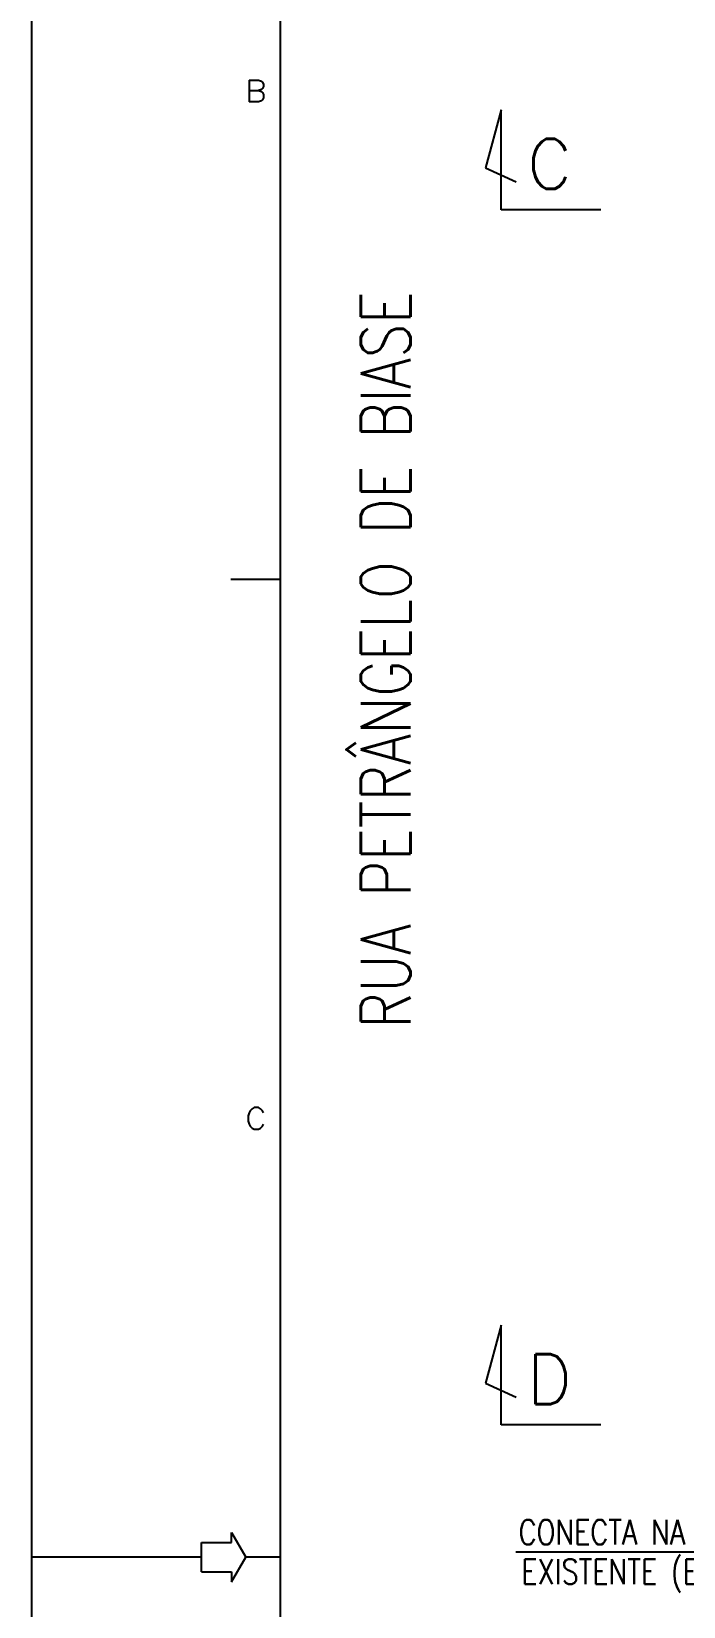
# Model space of a CAD drawing. Header units: millimetres. Extents: x -312439 to 477422, y -331570 to 212570.
# Drawn here: x 337892 to 341163, y 197623 to 205518 of the extents above; entities that cross this region are included whole.
import ezdxf
from ezdxf.enums import TextEntityAlignment as Align

# ---------------------------------------------------------------- set-up
doc = ezdxf.new("R2010")
doc.units = ezdxf.units.MM
for name, color, linetype in [('2', 2, 'Continuous'), ('ARCONDTEXTO', 4, 'Continuous'), ('FORMATO A1', 1, 'Continuous'), ('TEXTO FORMATO', 4, 'Continuous')]:
    doc.layers.add(name, color=color, linetype=linetype)
doc.styles.add('ROMAND', font='ROMAND.SHX')
doc.styles.add('ROMANS', font='romans.shx', dxfattribs={"height": 187.5})
doc.dimstyles.new('1-50 (MILIMETRO)', dxfattribs={"dimscale": 0, "dimtxt": 125, "dimasz": 125, "dimexe": 100, "dimexo": 100, "dimgap": 50, "dimtad": 0, "dimdec": 0, "dimzin": 0, "dimdsep": 46, "dimtxsty": 'ROMAND', "dimcen": -390, "dimclrd": 1, "dimclre": 1, "dimclrt": 3, "dimadec": 0, "dimazin": 0, "dimtfac": 1, "dimtdec": 0, "dimtix": 1, "dimtmove": 2, "dimatfit": 2, "dimfxl": 1, "dimtvp": 1, "dimtolj": 1, "dimtzin": 0, "dimarcsym": 0})

# ---------------------------------------------------------------- blocks, each defined once
blk = doc.blocks.new('A$C2D342850')
at = {"layer": 'FORMATO A1', "color": 1, "linetype": 'Continuous'}
for p, q in [((0, 0), (0, -59400)), ((2183.79, -14593.44), (2183.79, -14810)), ((2500, -19600), (2000, -19600)), ((2006.7, -29151.8), (2150, -29400)), ((2006.7, -29251.8), (2006.7, -29151.8)), ((1706.7, -29251.8), (2006.7, -29251.8)), ((1706.7, -29548.3), (1706.7, -29251.8)), ((1706.7, -29400.1), (13.4, -29400.1)), ((2006.7, -29648.1), (2150, -29400)), ((2500, -29400.1), (2152.8, -29400.1)), ((1706.7, -29548.1), (2006.7, -29548.1)), ((2006.7, -29548.1), (2006.7, -29648.1))]:
    blk.add_line(p, q, dxfattribs=at)
at = {"layer": 'FORMATO A1', "color": 2, "linetype": 'Continuous'}
blk.add_line((2500, -58400), (2500, -1000), dxfattribs=at)
at = {"layer": 'FORMATO A1', "color": 1, "linetype": 'Continuous'}
for points in [[(2183.79, -14593.44), (2276.6, -14593.44), (2307.54, -14603.75), (2317.85, -14614.06), (2328.17, -14634.69), (2328.17, -14655.31), (2317.85, -14675.94), (2307.54, -14686.25), (2276.6, -14696.56)], [(2183.79, -14696.56), (2276.6, -14696.56), (2307.54, -14706.87), (2317.85, -14717.19), (2328.17, -14737.81), (2328.17, -14768.75), (2317.85, -14789.37), (2307.54, -14799.69), (2276.6, -14810), (2183.79, -14810)], [(2328.17, -24945), (2317.85, -24924.37), (2297.23, -24903.75), (2276.6, -24893.44), (2235.35, -24893.44), (2214.73, -24903.75), (2194.1, -24924.37), (2183.79, -24945), (2173.48, -24975.94), (2173.48, -25027.5), (2183.79, -25058.44), (2194.1, -25079.06), (2214.73, -25099.69), (2235.35, -25110), (2276.6, -25110), (2297.23, -25099.69), (2317.85, -25079.06), (2328.17, -25058.44)]]:
    blk.add_lwpolyline(points, dxfattribs=at)

msp = doc.modelspace()

# ---------------------------------------------------------------- linework, layer by layer
at = {"layer": '2', "color": 2, "linetype": 'Continuous'}
for p, q in [((340247.939, 205124.861, 0), (340170.294, 204835.084, 0)), ((340247.939, 204624.861, 0), (340247.939, 205124.861, 0)), ((340170.294, 204835.084, 0), (340322.939, 204763.904, 0)), ((340747.939, 204624.861, 0), (340247.939, 204624.861, 0)), ((340247.939, 199033.143, 0), (340170.294, 198743.365, 0)), ((340247.939, 198533.143, 0), (340247.939, 199033.143, 0)), ((340170.294, 198743.365, 0), (340322.939, 198672.185, 0)), ((340747.939, 198533.143, 0), (340247.939, 198533.143, 0))]:
    msp.add_line(p, q, dxfattribs=at)

# ---------------------------------------------------------------- block references
at = {"layer": 'FORMATO A1', "xscale": 0.5, "yscale": 0.5, "zscale": 0.5}
msp.add_blockref('A$C2D342850', (337892.032, 212570.393, 0), dxfattribs=at)

# ---------------------------------------------------------------- texts
at = {"layer": '2', "color": 2, "style": 'ROMANS'}
for s, p in [('C', (340378.128, 204854.183, 0)), ('D', (340378.128, 198762.464, 0))]:
    msp.add_text(s, height=250, dxfattribs=at).set_placement(p, align=Align.MIDDLE_LEFT)
at = {"layer": '2', "color": 2, "style": 'ROMANS', "width": 0.8}
msp.add_text('RUA PETRÂNGELO DE BIASE', height=250, rotation=90, dxfattribs=at).set_placement((339668.668, 200521.264), align=Align.MIDDLE_LEFT)
at = {"layer": 'ARCONDTEXTO', "linetype": 'Continuous', "lineweight": -3, "style": 'ROMANS', "width": 0.8}
for s, p in [('CONECTA NA TUBULAÇÃO', (340336.029, 197933.363, 0)), ('EXISTENTE (ENTRADA)', (340349.852, 197735.682, 0))]:
    msp.add_text(s, height=125, dxfattribs=at).set_placement(p)

# ---------------------------------------------------------------- leaders
at = {"layer": 'TEXTO FORMATO'}
msp.add_leader([(342288.512, 198974.437, 0), (342236.246, 197895.47, 0), (340322.075, 197895.47, 0)], dimstyle='1-50 (MILIMETRO)', override={"dimscale": 1}, dxfattribs=at)

doc.saveas('drawing.dxf')
